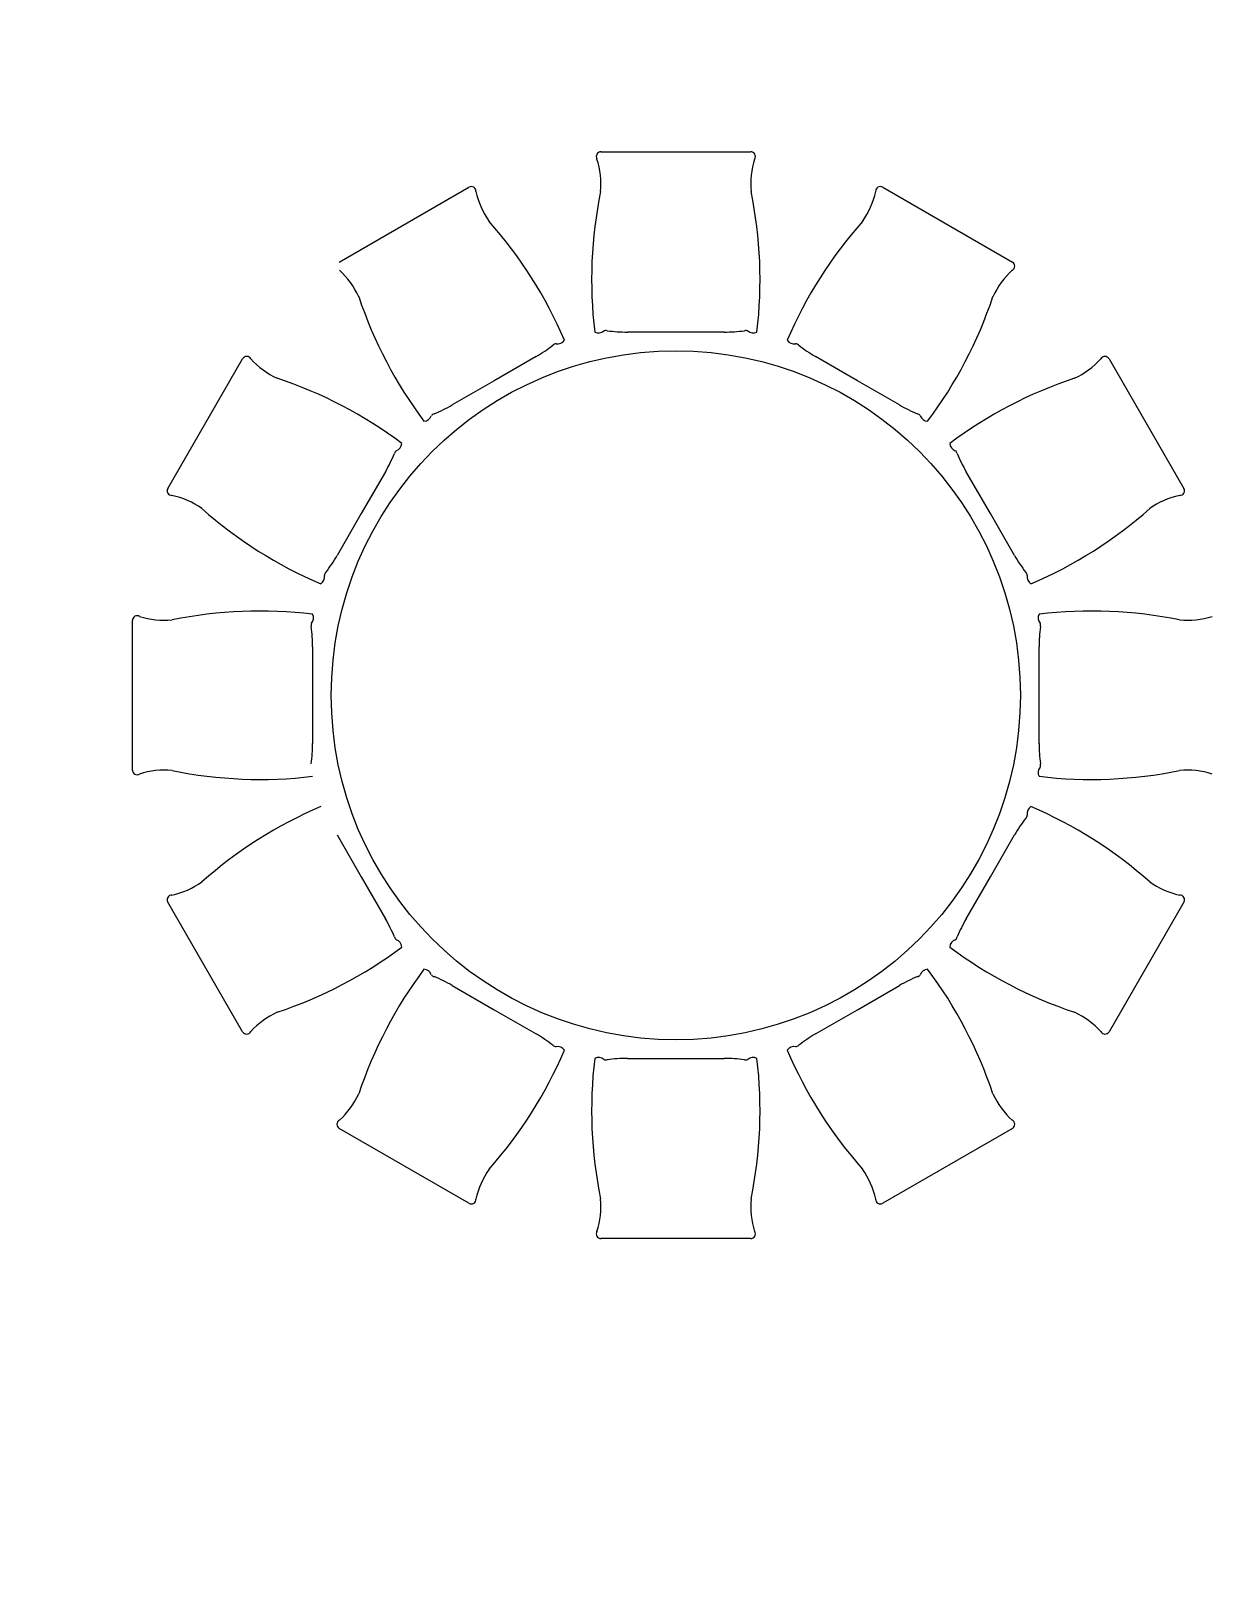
# Model space of a CAD drawing. Header units: millimetres. Extents: x 1443065 to 1517367, y 3763150 to 3779068.
# Drawn here: x 1446686.1 to 1447000.2, y 3767251.3 to 3767662 of the extents above; entities that cross this region are included whole.
import ezdxf

# ---------------------------------------------------------------- set-up
doc = ezdxf.new("R2010")
doc.units = ezdxf.units.MM
doc.layers.add('m-TAR_duvar', color=8, linetype='Continuous')
doc.layers.add('m-TFR_vitrifiye', color=1, linetype='Continuous')

msp = doc.modelspace()

# ---------------------------------------------------------------- hatches: boundary and pattern name
at = {"layer": 'm-TAR_duvar'}
h = msp.add_hatch(dxfattribs=at)
h.set_pattern_fill('ANSI33', color=256, scale=2)
h.set_pattern_definition([(45, (27620.463, -87954.953), (-8.98025612, 8.98025612), []), (45, (27629.443, -87954.953), (-8.98025612, 8.98025612), [6.35, -3.175])])
h.paths.add_polyline_path([(1454794.44, 3768891.25), (1454777.28, 3769060.22), (1454740.17, 3769224.96), (1454678.91, 3769382.58), (1454596.91, 3769530.2), (1454495.37, 3769665.05), (1454375.86, 3769783.46), (1454239.69, 3769884.92), (1454091.6, 3769966), (1453859.58, 3770075.21), (1453406.13, 3770314.52), (1453184.71, 3770444.62), (1451716.99, 3771328.64), (1451249.47, 3771588.02), (1451035.26, 3771685.46), (1450763.61, 3771809.03), (1450409.17, 3771939.61), (1448897.84, 3772143.01), (1447435.26, 3772002.72), (1445092.32, 3771120.18), (1445146.3, 3764847.08), (1454849.85, 3764847.08)])
h.paths.add_polyline_path([(1445185.96, 3764887.08), (1445132.56, 3771092.6), (1447444.38, 3771963.41), (1448897.07, 3772102.76), (1450399.48, 3771900.56), (1450748.39, 3771772.01), (1451018.7, 3771649.05), (1451231.46, 3771552.27), (1451696.97, 3771294), (1453164.25, 3770410.24), (1453386.65, 3770279.57), (1453841.71, 3770039.41), (1454073.47, 3769930.33), (1454218.03, 3769851.17), (1454349.7, 3769753.07), (1454465.16, 3769638.67), (1454563.29, 3769508.35), (1454642.62, 3769365.55), (1454701.81, 3769213.26), (1454737.73, 3769053.78), (1454754.47, 3768888.95), (1454809.3, 3764887.08)], flags=16)
h.paths.add_polyline_path([(1452002.28, 3765847.08), (1451882.28, 3765847.08), (1451882.28, 3765967.08), (1452002.28, 3765967.08)], flags=0)
h.paths.add_polyline_path([(1452782.41, 3765847.08), (1452782.41, 3765967.08), (1452902.41, 3765967.08), (1452902.41, 3765847.08)], flags=0)
h.paths.add_polyline_path([(1451282.28, 3765847.08), (1451162.28, 3765847.08), (1451162.28, 3765967.08), (1451282.28, 3765967.08)], flags=0)
h.paths.add_polyline_path([(1452002.41, 3766436.58), (1451902.41, 3766436.58), (1451902.41, 3766536.58), (1451902.48, 3766670.96), (1451282.41, 3766670.96), (1451282.41, 3766536.58), (1451282.41, 3766436.58), (1451182.41, 3766436.58), (1451182.41, 3766536.58), (1451227.41, 3766536.58), (1451227.41, 3766715.96), (1451912.48, 3766715.96), (1451912.48, 3766725.96), (1451957.48, 3766725.96), (1451957.48, 3766715.96), (1451957.48, 3766536.58), (1452002.41, 3766536.58)], flags=0)
h.paths.add_polyline_path([(1453715.4, 3765317.08), (1453715.4, 3765377.08), (1453775.4, 3765377.08), (1453775.4, 3765317.08)], flags=0)
h.paths.add_polyline_path([(1452782.41, 3766436.58), (1452782.41, 3766556.58), (1452902.41, 3766556.58), (1452902.41, 3766436.58)], flags=0)
h.paths.add_polyline_path([(1453675.3, 3765847.08), (1453675.3, 3765947.08), (1453775.3, 3765947.08), (1453775.3, 3765847.08)], flags=0)
h.paths.add_polyline_path([(1451957.48, 3766815.96), (1451912.48, 3766815.96), (1451912.48, 3767203.19), (1451227.41, 3767203.19), (1451227.41, 3767446.58), (1451287.41, 3767446.58), (1451287.41, 3767406.58), (1451267.41, 3767406.58), (1451267.41, 3767243.33), (1451917.48, 3767243.33), (1451917.48, 3767406.58), (1451897.48, 3767406.58), (1451897.48, 3767446.58), (1451957.48, 3767446.58), (1451957.48, 3767203.19)], flags=0)
h.paths.add_polyline_path([(1450402.41, 3765847.08), (1450282.41, 3765847.08), (1450282.41, 3765967.08), (1450402.41, 3765967.08)], flags=0)
h.paths.add_polyline_path([(1450272.24, 3765847.08), (1450172.24, 3765847.08), (1450172.24, 3765947.08), (1450272.24, 3765947.08)], flags=0)
h.paths.add_polyline_path([(1454209.8, 3765317.08), (1454209.8, 3765377.08), (1454269.8, 3765377.08), (1454269.8, 3765317.08)], flags=0)
h.paths.add_polyline_path([(1453675.3, 3766436.58), (1453675.3, 3766536.58), (1453775.3, 3766536.58), (1453775.3, 3766436.58)], flags=0)
h.paths.add_polyline_path([(1454209.8, 3765847.08), (1454209.8, 3765907.08), (1454269.8, 3765907.08), (1454269.8, 3765847.08)], flags=0)
h.paths.add_polyline_path([(1450402.41, 3766436.58), (1450282.41, 3766436.58), (1450282.41, 3766556.58), (1450402.41, 3766556.58)], flags=0)
h.paths.add_polyline_path([(1452782.41, 3767196.58), (1452782.41, 3767316.58), (1452902.41, 3767316.58), (1452902.41, 3767196.58)], flags=0)
h.paths.add_polyline_path([(1450272.41, 3766436.58), (1450172.41, 3766436.58), (1450172.41, 3766536.58), (1450272.41, 3766536.58)], flags=0)
h.paths.add_polyline_path([(1449584.07, 3765847.08), (1449484.07, 3765847.08), (1449484.07, 3765947.08), (1449584.07, 3765947.08)], flags=0)
h.paths.add_polyline_path([(1453675.3, 3767196.58), (1453675.3, 3767296.58), (1453775.3, 3767296.58), (1453775.3, 3767196.58)], flags=0)
h.paths.add_polyline_path([(1450402.41, 3767196.58), (1450282.41, 3767196.58), (1450282.41, 3767316.58), (1450402.41, 3767316.58)], flags=0)
h.paths.add_polyline_path([(1450272.41, 3767196.58), (1450172.41, 3767196.58), (1450172.41, 3767296.58), (1450272.41, 3767296.58)], flags=0)
h.paths.add_polyline_path([(1451957.48, 3767847.59), (1451897.48, 3767847.59), (1451897.48, 3767887.59), (1451917.48, 3767887.59), (1451917.48, 3768050.83), (1451267.41, 3768050.83), (1451267.41, 3767887.59), (1451287.41, 3767887.59), (1451287.41, 3767847.59), (1451227.41, 3767847.59), (1451227.41, 3768090.97), (1451912.48, 3768090.97), (1451912.48, 3768477.19), (1451957.48, 3768477.19), (1451957.48, 3768090.97)], flags=0)
h.paths.add_polyline_path([(1449584.07, 3766436.58), (1449484.07, 3766436.58), (1449484.07, 3766536.58), (1449584.07, 3766536.58)], flags=0)
h.paths.add_polyline_path([(1452782.41, 3767976.58), (1452782.41, 3768096.58), (1452902.41, 3768096.58), (1452902.41, 3767976.58)], flags=0)
h.paths.add_polyline_path([(1453675.3, 3767996.58), (1453675.3, 3768096.58), (1453775.3, 3768096.58), (1453775.3, 3767996.58)], flags=0)
h.paths.add_polyline_path([(1448737.73, 3765847.08), (1448577.73, 3765847.08), (1448577.73, 3765947.08), (1448692.73, 3765947.08), (1448692.73, 3766436.58), (1448577.73, 3766436.58), (1448577.73, 3766536.58), (1448737.73, 3766536.58), (1448737.73, 3766436.58), (1448737.73, 3765947.08)], flags=0)
h.paths.add_polyline_path([(1450402.41, 3767976.58), (1450282.41, 3767976.58), (1450282.41, 3768096.58), (1450402.41, 3768096.58)], flags=0)
h.paths.add_polyline_path([(1450272.41, 3767996.58), (1450172.41, 3767996.58), (1450172.41, 3768096.58), (1450272.41, 3768096.58)], flags=0)
h.paths.add_polyline_path([(1451957.48, 3768567.19), (1451912.48, 3768567.19), (1451912.48, 3768577.19), (1451227.41, 3768577.19), (1451227.41, 3768756.58), (1451172.41, 3768756.58), (1451172.41, 3768856.58), (1451282.41, 3768856.58), (1451282.41, 3768756.58), (1451282.41, 3768622.19), (1451902.48, 3768622.19), (1451902.48, 3768756.58), (1451902.41, 3768756.58), (1451902.41, 3768856.58), (1452002.41, 3768856.58), (1452002.41, 3768756.58), (1451957.48, 3768756.58), (1451957.48, 3768577.19)], flags=0)
h.paths.add_polyline_path([(1452002.41, 3768756.58), (1451902.41, 3768756.58), (1451902.41, 3768856.58), (1452002.41, 3768856.58)], flags=0)
h.paths.add_polyline_path([(1452782.41, 3768736.58), (1452782.41, 3768856.58), (1452902.41, 3768856.58), (1452902.41, 3768736.58)], flags=0)
h.paths.add_polyline_path([(1448737.74, 3767196.58), (1448577.74, 3767196.58), (1448577.74, 3767296.58), (1448737.74, 3767296.58)], flags=0)
h.paths.add_polyline_path([(1453675.3, 3768756.58), (1453675.3, 3768856.58), (1453775.3, 3768856.58), (1453775.3, 3768756.58)], flags=0)
h.paths.add_polyline_path([(1450402.41, 3768736.58), (1450282.41, 3768736.58), (1450282.41, 3768856.58), (1450402.41, 3768856.58)], flags=0)
h.paths.add_polyline_path([(1447937.73, 3765847.08), (1447837.73, 3765847.08), (1447837.73, 3765947.08), (1447937.73, 3765947.08)], flags=0)
h.paths.add_polyline_path([(1450272.41, 3768756.58), (1450172.41, 3768756.58), (1450172.41, 3768856.58), (1450272.41, 3768856.58)], flags=0)
h.paths.add_polyline_path([(1453744.51, 3768902.52), (1453693.08, 3768933.43), (1453723.98, 3768984.86), (1453775.41, 3768953.95)], flags=0)
h.paths.add_polyline_path([(1452002.41, 3769327.08), (1451882.41, 3769327.08), (1451882.41, 3769447.08), (1452002.41, 3769447.08)], flags=0)
h.paths.add_polyline_path([(1447937.73, 3766436.58), (1447837.73, 3766436.58), (1447837.73, 3766536.58), (1447937.73, 3766536.58)], flags=0)
h.paths.add_polyline_path([(1451282.41, 3769327.08), (1451162.41, 3769327.08), (1451162.41, 3769447.08), (1451282.41, 3769447.08)], flags=0)
h.paths.add_polyline_path([(1448737.73, 3767996.58), (1448577.73, 3767996.58), (1448577.73, 3768096.58), (1448737.73, 3768096.58)], flags=0)
h.paths.add_polyline_path([(1449584.07, 3768756.58), (1449484.07, 3768756.58), (1449484.07, 3768856.58), (1449584.07, 3768856.58)], flags=0)
h.paths.add_polyline_path([(1450402.41, 3769327.08), (1450282.41, 3769327.08), (1450282.41, 3769447.08), (1450402.41, 3769447.08)], flags=0)
h.paths.add_polyline_path([(1447937.73, 3767196.58), (1447837.73, 3767196.58), (1447837.73, 3767296.58), (1447937.73, 3767296.58)], flags=0)
h.paths.add_polyline_path([(1450272.41, 3769347.08), (1450172.41, 3769347.08), (1450172.41, 3769447.08), (1450272.41, 3769447.08)], flags=0)
h.paths.add_polyline_path([(1448737.73, 3768676.58), (1448637.73, 3768676.58), (1448637.73, 3768856.58), (1448737.73, 3768856.58)], flags=0)
h.paths.add_polyline_path([(1449584.07, 3769347.08), (1449484.07, 3769347.08), (1449484.07, 3769447.08), (1449584.07, 3769447.08)], flags=0)
h.paths.add_polyline_path([(1447037.73, 3765847.08), (1446937.73, 3765847.08), (1446937.73, 3765947.08), (1447037.73, 3765947.08)], flags=0)
h.paths.add_polyline_path([(1447937.73, 3767996.58), (1447837.73, 3767996.58), (1447837.73, 3768096.58), (1447937.73, 3768096.58)], flags=0)
h.paths.add_polyline_path([(1447037.73, 3766436.58), (1446937.73, 3766436.58), (1446937.73, 3766536.58), (1447037.73, 3766536.58)], flags=0)
h.paths.add_polyline_path([(1451282.41, 3770304.32), (1451182.41, 3770304.32), (1451182.41, 3770444.32), (1451212.41, 3770486.32), (1451322.41, 3770421.32)], flags=0)
h.paths.add_polyline_path([(1447037.73, 3767196.58), (1446937.73, 3767196.58), (1446937.73, 3767296.58), (1447037.73, 3767296.58)], flags=0)
h.paths.add_polyline_path([(1448737.73, 3769347.08), (1448637.73, 3769347.08), (1448637.73, 3769447.08), (1448737.73, 3769447.08)], flags=0)
h.paths.add_polyline_path([(1447937.73, 3768756.58), (1447837.73, 3768756.58), (1447837.73, 3768856.58), (1447937.73, 3768856.58)], flags=0)
h.paths.add_polyline_path([(1450382.41, 3770315.63), (1450282.41, 3770315.63), (1450282.41, 3770415.63), (1450382.41, 3770415.63)], flags=0)
h.paths.add_polyline_path([(1450272.41, 3770315.63), (1450172.41, 3770315.63), (1450172.41, 3770415.63), (1450272.41, 3770415.63)], flags=0)
h.paths.add_polyline_path([(1446297.73, 3765847.08), (1446137.73, 3765847.08), (1446137.73, 3765947.08), (1446137.73, 3766436.58), (1446137.73, 3766536.58), (1446137.74, 3767196.58), (1446137.74, 3767296.58), (1446137.73, 3767996.58), (1446137.73, 3768096.58), (1446297.73, 3768096.58), (1446297.73, 3767996.58), (1446167.73, 3767996.58), (1446167.74, 3767296.58), (1446297.74, 3767296.58), (1446297.74, 3767196.58), (1446167.74, 3767196.58), (1446167.74, 3766536.58), (1446297.73, 3766536.58), (1446297.73, 3766436.58), (1446182.73, 3766436.58), (1446182.73, 3765947.08), (1446297.73, 3765947.08)], flags=0)
h.paths.add_polyline_path([(1447037.73, 3767996.58), (1446937.73, 3767996.58), (1446937.73, 3768096.58), (1447037.73, 3768096.58)], flags=0)
h.paths.add_polyline_path([(1449584.07, 3770315.63), (1449484.07, 3770315.63), (1449484.07, 3770415.63), (1449584.07, 3770415.63)], flags=0)
h.paths.add_polyline_path([(1447937.73, 3769347.08), (1447837.73, 3769347.08), (1447837.73, 3769447.08), (1447937.73, 3769447.08)], flags=0)
h.paths.add_polyline_path([(1450382.41, 3770936.73), (1450282.41, 3770936.73), (1450282.41, 3771036.73), (1450382.41, 3771036.73)], flags=0)
h.paths.add_polyline_path([(1450272.41, 3770936.73), (1450172.41, 3770936.73), (1450172.41, 3771036.73), (1450272.41, 3771036.73)], flags=0)
h.paths.add_polyline_path([(1447037.73, 3768756.58), (1446937.73, 3768756.58), (1446937.73, 3768811.58), (1446237.73, 3768811.58), (1446237.73, 3768676.58), (1446137.73, 3768676.58), (1446137.73, 3768856.58), (1446237.73, 3768856.58), (1446937.73, 3768856.58), (1447037.73, 3768856.58)], flags=0)
h.paths.add_polyline_path([(1448737.73, 3770315.63), (1448637.73, 3770315.63), (1448637.73, 3770415.63), (1448737.73, 3770415.63)], flags=0)
h.paths.add_polyline_path([(1449584.07, 3770936.73), (1449484.07, 3770936.73), (1449484.07, 3771036.73), (1449584.07, 3771036.73)], flags=0)
h.paths.add_polyline_path([(1447037.73, 3769347.08), (1446937.73, 3769347.08), (1446937.73, 3769447.08), (1447037.73, 3769447.08)], flags=0)
h.paths.add_polyline_path([(1447937.73, 3770315.63), (1447837.73, 3770315.63), (1447837.73, 3770415.63), (1447937.73, 3770415.63)], flags=0)
h.paths.add_polyline_path([(1448737.73, 3770936.73), (1448637.73, 3770936.73), (1448637.73, 3771036.73), (1448737.73, 3771036.73)], flags=0)
h.paths.add_polyline_path([(1447937.73, 3770936.73), (1447837.73, 3770936.73), (1447837.73, 3770994.84), (1447050.81, 3770749.36), (1446602.71, 3770578.53), (1446587.72, 3770615.63), (1447037.72, 3770787.18), (1447837.73, 3771036.74), (1447837.73, 3771036.73), (1447937.73, 3771036.73)], flags=0)
h.paths.add_polyline_path([(1446237.73, 3769347.08), (1446137.73, 3769347.08), (1446137.73, 3769447.08), (1446237.73, 3769447.08)], flags=0)
h.paths.add_polyline_path([(1447037.73, 3770315.63), (1446937.73, 3770315.63), (1446937.73, 3770415.63), (1447037.73, 3770415.63)], flags=0)
h.paths.add_polyline_path([(1448660.01, 3771597.82), (1447860.1, 3771521.18), (1447552.68, 3771491.72), (1447491.35, 3771468.18), (1447044.88, 3771300), (1446969.92, 3771271.77), (1446669.55, 3771158.63), (1446594.78, 3771130.46), (1446580.68, 3771167.89), (1446655.55, 3771196.09), (1446955.91, 3771309.24), (1447030.68, 3771337.4), (1447477.02, 3771505.52), (1447543.43, 3771531.02), (1447856.29, 3771561), (1448656.29, 3771637.64), (1448735.81, 3771645.27), (1448739.63, 3771605.46)], flags=0)
h.paths.add_polyline_path([(1446237.73, 3770315.63), (1446137.73, 3770315.63), (1446137.73, 3770415.63), (1446237.73, 3770415.63)], flags=0)
h.paths.add_polyline_path([(1445658.49, 3770330.63), (1445618.49, 3770330.63), (1445618.49, 3770415.63), (1445658.49, 3770415.63)], flags=0)
h.paths.add_polyline_path([(1446219.64, 3770989.15), (1446144.77, 3770960.95), (1446130.67, 3770998.39), (1446205.54, 3771026.59)], flags=0)
h.paths.add_polyline_path([(1445657.98, 3770633.33), (1445617.98, 3770633.33), (1445617.98, 3770676.33), (1445622.15, 3770718.96), (1445637.3, 3770759.27), (1445660.29, 3770795.68), (1445690.16, 3770826.69), (1445725.69, 3770851.02), (1445765.4, 3770867.66), (1445807.98, 3770875.83), (1445820.98, 3770837.33), (1445785.48, 3770830.15), (1445752.15, 3770815.88), (1445722.26, 3770795.37), (1445696.95, 3770769.42), (1445677.21, 3770739.01), (1445663.79, 3770705.34), (1445658.98, 3770670.83)], flags=0)

# ---------------------------------------------------------------- linework, layer by layer
at = {"layer": 'm-TFR_vitrifiye'}
for p, q in [((1446837.69, 3767629.79), (1446877.49, 3767629.79)), ((1446837.69, 3767629.79), (1446877.49, 3767629.79)), ((1446768.1, 3767600.48), (1446802.57, 3767620.38)), ((1446768.1, 3767600.48), (1446802.57, 3767620.38)), ((1446912.61, 3767620.38), (1446947.08, 3767600.48)), ((1446912.61, 3767620.38), (1446947.08, 3767600.48)), ((1446857.59, 3767581.87), (1446844.71, 3767581.87)), ((1446857.59, 3767581.87), (1446844.71, 3767581.87)), ((1446870.47, 3767581.87), (1446857.59, 3767581.87)), ((1446870.47, 3767581.87), (1446857.59, 3767581.87)), ((1446722.49, 3767540.3), (1446742.4, 3767574.77)), ((1446722.49, 3767540.3), (1446742.4, 3767574.77)), ((1446820.46, 3767575.37), (1446809.3, 3767568.93)), ((1446820.46, 3767575.37), (1446809.3, 3767568.93)), ((1446905.88, 3767568.93), (1446894.73, 3767575.37)), ((1446905.88, 3767568.93), (1446894.73, 3767575.37)), ((1446972.79, 3767574.77), (1446992.69, 3767540.3)), ((1446972.79, 3767574.77), (1446992.69, 3767540.3)), ((1446809.3, 3767568.93), (1446798.14, 3767562.49)), ((1446809.3, 3767568.93), (1446798.14, 3767562.49)), ((1446917.04, 3767562.49), (1446905.88, 3767568.93)), ((1446917.04, 3767562.49), (1446905.88, 3767568.93)), ((1446780.39, 3767544.73), (1446773.95, 3767533.58)), ((1446780.39, 3767544.73), (1446773.95, 3767533.58)), ((1446941.24, 3767533.58), (1446934.8, 3767544.73)), ((1446941.24, 3767533.58), (1446934.8, 3767544.73)), ((1446773.95, 3767533.58), (1446767.51, 3767522.42)), ((1446773.95, 3767533.58), (1446767.51, 3767522.42)), ((1446947.68, 3767522.42), (1446941.24, 3767533.58)), ((1446947.68, 3767522.42), (1446941.24, 3767533.58)), ((1446713.08, 3767465.38), (1446713.08, 3767505.19)), ((1446713.08, 3767465.38), (1446713.08, 3767505.19)), ((1446761.01, 3767498.17), (1446761.01, 3767485.28)), ((1446761.01, 3767498.17), (1446761.01, 3767485.28)), ((1446954.18, 3767485.28), (1446954.18, 3767498.17)), ((1446954.18, 3767485.28), (1446954.18, 3767498.17)), ((1446761.01, 3767485.28), (1446761.01, 3767472.4)), ((1446761.01, 3767485.28), (1446761.01, 3767472.4)), ((1446954.18, 3767472.4), (1446954.18, 3767485.28)), ((1446954.18, 3767472.4), (1446954.18, 3767485.28)), ((1446767.51, 3767448.15), (1446773.95, 3767436.99)), ((1446767.51, 3767448.15), (1446773.95, 3767436.99)), ((1446941.24, 3767436.99), (1446947.68, 3767448.15)), ((1446941.24, 3767436.99), (1446947.68, 3767448.15)), ((1446773.95, 3767436.99), (1446780.39, 3767425.84)), ((1446773.95, 3767436.99), (1446780.39, 3767425.84)), ((1446934.8, 3767425.84), (1446941.24, 3767436.99)), ((1446934.8, 3767425.84), (1446941.24, 3767436.99)), ((1446742.4, 3767395.79), (1446722.49, 3767430.27)), ((1446742.4, 3767395.79), (1446722.49, 3767430.27)), ((1446992.69, 3767430.27), (1446972.79, 3767395.79)), ((1446992.69, 3767430.27), (1446972.79, 3767395.79)), ((1446798.14, 3767408.08), (1446809.3, 3767401.64)), ((1446798.14, 3767408.08), (1446809.3, 3767401.64)), ((1446905.88, 3767401.64), (1446917.04, 3767408.08)), ((1446905.88, 3767401.64), (1446917.04, 3767408.08)), ((1446809.3, 3767401.64), (1446820.46, 3767395.2)), ((1446809.3, 3767401.64), (1446820.46, 3767395.2)), ((1446894.73, 3767395.2), (1446905.88, 3767401.64)), ((1446894.73, 3767395.2), (1446905.88, 3767401.64)), ((1446844.71, 3767388.7), (1446857.59, 3767388.7)), ((1446844.71, 3767388.7), (1446857.59, 3767388.7)), ((1446857.59, 3767388.7), (1446870.47, 3767388.7)), ((1446857.59, 3767388.7), (1446870.47, 3767388.7)), ((1446802.57, 3767350.19), (1446768.1, 3767370.09)), ((1446802.57, 3767350.19), (1446768.1, 3767370.09)), ((1446947.08, 3767370.09), (1446912.61, 3767350.19)), ((1446947.08, 3767370.09), (1446912.61, 3767350.19)), ((1446877.49, 3767340.78), (1446837.69, 3767340.78)), ((1446877.49, 3767340.78), (1446837.69, 3767340.78))]:
    msp.add_line(p, q, dxfattribs=at)
msp.add_circle((1446857.59, 3767485.28), 91.63, dxfattribs=at)
msp.add_circle((1446857.59, 3767485.28), 91.63, dxfattribs=at)
for centre, radius, start, end in [((1446837.69, 3767628.55), 1.25, 89.8292, 211.4999), ((1446837.69, 3767628.55), 1.25, 89.8292, 211.4999), ((1446816.21, 3767621.27), 21.46, 354.5513, 17.9661), ((1446816.21, 3767621.27), 21.46, 354.5513, 17.9661), ((1446877.5, 3767628.55), 1.25, 328.5001, 90.1708), ((1446877.5, 3767628.55), 1.25, 328.5001, 90.1708), ((1446898.97, 3767621.27), 21.46, 162.0339, 185.4487), ((1446898.97, 3767621.27), 21.46, 162.0339, 185.4487), ((1446803.2, 3767619.3), 1.25, 358.5001, 120.1708), ((1446803.2, 3767619.3), 1.25, 358.5001, 120.1708), ((1446825.44, 3767623.75), 21.46, 192.0339, 215.4487), ((1446825.44, 3767623.75), 21.46, 192.0339, 215.4487), ((1446952.16, 3767595.79), 116.96, 168.4357, 186.8363), ((1446952.16, 3767595.79), 116.96, 168.4357, 186.8363), ((1446763.03, 3767595.79), 116.96, 353.1637, 11.5643), ((1446763.03, 3767595.79), 116.96, 353.1637, 11.5643), ((1446889.75, 3767623.75), 21.46, 324.5513, 347.9661), ((1446889.75, 3767623.75), 21.46, 324.5513, 347.9661), ((1446911.98, 3767619.3), 1.25, 59.8292, 181.4999), ((1446911.98, 3767619.3), 1.25, 59.8292, 181.4999), ((1446720.45, 3767533.7), 116.96, 23.1637, 41.5643), ((1446720.45, 3767533.7), 116.96, 23.1637, 41.5643), ((1446994.74, 3767533.7), 116.96, 138.4357, 156.8363), ((1446994.74, 3767533.7), 116.96, 138.4357, 156.8363), ((1446946.46, 3767599.4), 1.25, 298.5001, 60.1708), ((1446946.46, 3767599.4), 1.25, 298.5001, 60.1708), ((1446753.76, 3767582.36), 21.46, 24.5513, 47.9661), ((1446753.76, 3767582.36), 21.46, 24.5513, 47.9661), ((1446961.43, 3767582.36), 21.46, 132.0339, 155.4487), ((1446961.43, 3767582.36), 21.46, 132.0339, 155.4487), ((1446884.23, 3767628.27), 116.96, 198.4357, 216.8363), ((1446884.23, 3767628.27), 116.96, 198.4357, 216.8363), ((1446830.95, 3767628.27), 116.96, 323.1637, 341.5643), ((1446830.95, 3767628.27), 116.96, 323.1637, 341.5643), ((1446837.02, 3767583.83), 2.2, 243.1961, 310.4764), ((1446837.02, 3767583.83), 2.2, 243.1961, 310.4764), ((1446838.98, 3767581.09), 1.19, 71.7536, 116.5375), ((1446838.98, 3767581.09), 1.19, 71.7536, 116.5375), ((1446845.18, 3767629.5), 47.64, 262.9704, 269.4301), ((1446845.18, 3767629.5), 47.64, 262.9704, 269.4301), ((1446870, 3767629.5), 47.64, 270.5699, 277.0296), ((1446870, 3767629.5), 47.64, 270.5699, 277.0296), ((1446876.2, 3767581.09), 1.19, 63.4625, 108.2464), ((1446876.2, 3767581.09), 1.19, 63.4625, 108.2464), ((1446878.16, 3767583.83), 2.2, 229.5236, 296.8039), ((1446878.16, 3767583.83), 2.2, 229.5236, 296.8039), ((1446796.23, 3767616.38), 47.64, 300.5699, 307.0296), ((1446796.23, 3767616.38), 47.64, 300.5699, 307.0296), ((1446825.81, 3767577.56), 1.19, 93.4625, 138.2464), ((1446825.81, 3767577.56), 1.19, 93.4625, 138.2464), ((1446826.13, 3767580.91), 2.2, 259.5236, 326.8039), ((1446826.13, 3767580.91), 2.2, 259.5236, 326.8039), ((1446889.05, 3767580.91), 2.2, 213.1961, 280.4764), ((1446889.05, 3767580.91), 2.2, 213.1961, 280.4764), ((1446889.38, 3767577.56), 1.19, 41.7536, 86.5375), ((1446889.38, 3767577.56), 1.19, 41.7536, 86.5375), ((1446918.96, 3767616.38), 47.64, 232.9704, 239.4301), ((1446918.96, 3767616.38), 47.64, 232.9704, 239.4301), ((1446743.48, 3767574.15), 1.25, 28.5001, 150.1708), ((1446743.48, 3767574.15), 1.25, 28.5001, 150.1708), ((1446760.51, 3767589.12), 21.46, 222.0339, 245.4487), ((1446760.51, 3767589.12), 21.46, 222.0339, 245.4487), ((1446954.67, 3767589.12), 21.46, 294.5513, 317.9661), ((1446954.67, 3767589.12), 21.46, 294.5513, 317.9661), ((1446971.71, 3767574.15), 1.25, 29.8292, 151.4999), ((1446971.71, 3767574.15), 1.25, 29.8292, 151.4999), ((1446714.61, 3767458.64), 116.96, 53.1637, 71.5643), ((1446714.61, 3767458.64), 116.96, 53.1637, 71.5643), ((1447000.57, 3767458.64), 116.96, 108.4357, 126.8363), ((1447000.57, 3767458.64), 116.96, 108.4357, 126.8363), ((1446774.74, 3767603.98), 47.64, 292.9704, 299.4301), ((1446774.74, 3767603.98), 47.64, 292.9704, 299.4301), ((1446940.45, 3767603.98), 47.64, 240.5699, 247.0296), ((1446940.45, 3767603.98), 47.64, 240.5699, 247.0296), ((1446790.5, 3767560.34), 2.2, 273.1961, 340.4764), ((1446790.5, 3767560.34), 2.2, 273.1961, 340.4764), ((1446793.57, 3767558.95), 1.19, 101.7536, 146.5375), ((1446793.57, 3767558.95), 1.19, 101.7536, 146.5375), ((1446921.61, 3767558.95), 1.19, 33.4625, 78.2464), ((1446921.61, 3767558.95), 1.19, 33.4625, 78.2464), ((1446924.68, 3767560.34), 2.2, 199.5236, 266.8039), ((1446924.68, 3767560.34), 2.2, 199.5236, 266.8039), ((1446738.9, 3767568.14), 47.64, 330.5699, 337.0296), ((1446738.9, 3767568.14), 47.64, 330.5699, 337.0296), ((1446783.93, 3767549.31), 1.19, 123.4625, 168.2464), ((1446783.93, 3767549.31), 1.19, 123.4625, 168.2464), ((1446782.53, 3767552.37), 2.2, 289.5236, 356.8039), ((1446782.53, 3767552.37), 2.2, 289.5236, 356.8039), ((1446932.65, 3767552.37), 2.2, 183.1961, 250.4764), ((1446932.65, 3767552.37), 2.2, 183.1961, 250.4764), ((1446931.26, 3767549.31), 1.19, 11.7536, 56.5375), ((1446931.26, 3767549.31), 1.19, 11.7536, 56.5375), ((1446976.28, 3767568.14), 47.64, 202.9704, 209.4301), ((1446976.28, 3767568.14), 47.64, 202.9704, 209.4301), ((1446723.57, 3767539.68), 1.25, 149.8292, 271.4999), ((1446723.57, 3767539.68), 1.25, 149.8292, 271.4999), ((1446719.13, 3767517.44), 21.46, 54.5513, 77.9661), ((1446719.13, 3767517.44), 21.46, 54.5513, 77.9661), ((1446996.05, 3767517.44), 21.46, 102.0339, 125.4487), ((1446996.05, 3767517.44), 21.46, 102.0339, 125.4487), ((1446991.61, 3767539.68), 1.25, 268.5001, 30.1708), ((1446991.61, 3767539.68), 1.25, 268.5001, 30.1708), ((1446809.17, 3767622.43), 116.96, 228.4357, 246.8363), ((1446809.17, 3767622.43), 116.96, 228.4357, 246.8363), ((1446906.01, 3767622.43), 116.96, 293.1637, 311.5643), ((1446906.01, 3767622.43), 116.96, 293.1637, 311.5643), ((1446726.49, 3767546.65), 47.64, 322.9704, 329.4301), ((1446726.49, 3767546.65), 47.64, 322.9704, 329.4301), ((1446988.69, 3767546.65), 47.64, 210.5699, 217.0296), ((1446988.69, 3767546.65), 47.64, 210.5699, 217.0296), ((1446761.96, 3767516.74), 2.2, 303.1961, 10.4764), ((1446761.96, 3767516.74), 2.2, 303.1961, 10.4764), ((1446765.32, 3767517.07), 1.19, 131.7536, 176.5375), ((1446765.32, 3767517.07), 1.19, 131.7536, 176.5375), ((1446949.87, 3767517.07), 1.19, 3.4625, 48.2464), ((1446949.87, 3767517.07), 1.19, 3.4625, 48.2464), ((1446953.22, 3767516.74), 2.2, 169.5236, 236.8039), ((1446953.22, 3767516.74), 2.2, 169.5236, 236.8039), ((1446714.33, 3767505.19), 1.25, 58.5001, 180.1708), ((1446714.33, 3767505.19), 1.25, 58.5001, 180.1708), ((1446721.6, 3767526.67), 21.46, 252.0339, 275.4487), ((1446721.6, 3767526.67), 21.46, 252.0339, 275.4487), ((1446747.09, 3767390.72), 116.96, 83.1637, 101.5643), ((1446747.09, 3767390.72), 116.96, 83.1637, 101.5643), ((1446761.79, 3767503.9), 1.19, 153.4625, 198.2464), ((1446761.79, 3767503.9), 1.19, 153.4625, 198.2464), ((1446759.05, 3767505.86), 2.2, 319.5236, 26.8039), ((1446759.05, 3767505.86), 2.2, 319.5236, 26.8039), ((1446956.14, 3767505.86), 2.2, 153.1961, 220.4764), ((1446956.14, 3767505.86), 2.2, 153.1961, 220.4764), ((1446968.1, 3767390.72), 116.96, 78.4357, 96.8363), ((1446968.1, 3767390.72), 116.96, 78.4357, 96.8363), ((1446953.4, 3767503.9), 1.19, 341.7536, 26.5375), ((1446953.4, 3767503.9), 1.19, 341.7536, 26.5375), ((1446993.58, 3767526.67), 21.46, 264.5513, 287.9661), ((1446993.58, 3767526.67), 21.46, 264.5513, 287.9661), ((1446713.38, 3767497.69), 47.64, 0.5699, 7.0296), ((1446713.38, 3767497.69), 47.64, 0.5699, 7.0296), ((1447001.81, 3767497.69), 47.64, 172.9704, 179.4301), ((1447001.81, 3767497.69), 47.64, 172.9704, 179.4301), ((1446713.38, 3767472.88), 47.64, 352.9704, 359.4301), ((1446713.38, 3767472.88), 47.64, 352.9704, 359.4301), ((1447001.81, 3767472.88), 47.64, 180.5699, 187.0296), ((1447001.81, 3767472.88), 47.64, 180.5699, 187.0296), ((1446953.4, 3767466.67), 1.19, 333.4625, 18.2464), ((1446953.4, 3767466.67), 1.19, 333.4625, 18.2464), ((1446714.33, 3767465.38), 1.25, 179.8292, 301.4999), ((1446714.33, 3767465.38), 1.25, 179.8292, 301.4999), ((1446721.6, 3767443.9), 21.46, 84.5513, 107.9661), ((1446721.6, 3767443.9), 21.46, 84.5513, 107.9661), ((1446747.09, 3767579.85), 116.96, 258.4357, 276.8363), ((1446747.09, 3767579.85), 116.96, 258.4357, 276.8363), ((1446956.14, 3767464.71), 2.2, 139.5236, 206.8039), ((1446956.14, 3767464.71), 2.2, 139.5236, 206.8039), ((1446968.1, 3767579.85), 116.96, 263.1637, 281.5643), ((1446968.1, 3767579.85), 116.96, 263.1637, 281.5643), ((1446993.58, 3767443.9), 21.46, 72.0339, 95.4487), ((1446993.58, 3767443.9), 21.46, 72.0339, 95.4487), ((1446809.17, 3767348.14), 116.96, 113.1637, 131.5643), ((1446809.17, 3767348.14), 116.96, 113.1637, 131.5643), ((1446953.22, 3767453.83), 2.2, 123.1961, 190.4764), ((1446953.22, 3767453.83), 2.2, 123.1961, 190.4764), ((1446906.01, 3767348.14), 116.96, 48.4357, 66.8363), ((1446906.01, 3767348.14), 116.96, 48.4357, 66.8363), ((1446988.69, 3767423.92), 47.64, 142.9704, 149.4301), ((1446988.69, 3767423.92), 47.64, 142.9704, 149.4301), ((1446949.87, 3767453.5), 1.19, 311.7536, 356.5375), ((1446949.87, 3767453.5), 1.19, 311.7536, 356.5375), ((1446719.13, 3767453.13), 21.46, 282.0339, 305.4487), ((1446719.13, 3767453.13), 21.46, 282.0339, 305.4487), ((1446996.05, 3767453.13), 21.46, 234.5513, 257.9661), ((1446996.05, 3767453.13), 21.46, 234.5513, 257.9661), ((1446723.57, 3767430.89), 1.25, 88.5001, 210.1708), ((1446723.57, 3767430.89), 1.25, 88.5001, 210.1708), ((1446991.61, 3767430.89), 1.25, 329.8292, 91.4999), ((1446991.61, 3767430.89), 1.25, 329.8292, 91.4999), ((1446738.9, 3767402.43), 47.64, 22.9704, 29.4301), ((1446738.9, 3767402.43), 47.64, 22.9704, 29.4301), ((1446976.28, 3767402.43), 47.64, 150.5699, 157.0296), ((1446976.28, 3767402.43), 47.64, 150.5699, 157.0296), ((1446714.61, 3767511.93), 116.96, 288.4357, 306.8363), ((1446714.61, 3767511.93), 116.96, 288.4357, 306.8363), ((1446783.93, 3767421.26), 1.19, 191.7536, 236.5375), ((1446783.93, 3767421.26), 1.19, 191.7536, 236.5375), ((1446782.53, 3767418.2), 2.2, 3.1961, 70.4764), ((1446782.53, 3767418.2), 2.2, 3.1961, 70.4764), ((1446932.65, 3767418.2), 2.2, 109.5236, 176.8039), ((1446932.65, 3767418.2), 2.2, 109.5236, 176.8039), ((1447000.57, 3767511.93), 116.96, 233.1637, 251.5643), ((1447000.57, 3767511.93), 116.96, 233.1637, 251.5643), ((1446931.26, 3767421.26), 1.19, 303.4625, 348.2464), ((1446931.26, 3767421.26), 1.19, 303.4625, 348.2464), ((1446884.23, 3767342.3), 116.96, 143.1637, 161.5643), ((1446884.23, 3767342.3), 116.96, 143.1637, 161.5643), ((1446790.5, 3767410.23), 2.2, 19.5236, 86.8039), ((1446790.5, 3767410.23), 2.2, 19.5236, 86.8039), ((1446793.57, 3767411.62), 1.19, 213.4625, 258.2464), ((1446793.57, 3767411.62), 1.19, 213.4625, 258.2464), ((1446774.74, 3767366.59), 47.64, 60.5699, 67.0296), ((1446774.74, 3767366.59), 47.64, 60.5699, 67.0296), ((1446940.45, 3767366.59), 47.64, 112.9704, 119.4301), ((1446940.45, 3767366.59), 47.64, 112.9704, 119.4301), ((1446921.61, 3767411.62), 1.19, 281.7536, 326.5375), ((1446921.61, 3767411.62), 1.19, 281.7536, 326.5375), ((1446924.68, 3767410.23), 2.2, 93.1961, 160.4764), ((1446924.68, 3767410.23), 2.2, 93.1961, 160.4764), ((1446830.95, 3767342.3), 116.96, 18.4357, 36.8363), ((1446830.95, 3767342.3), 116.96, 18.4357, 36.8363), ((1446760.51, 3767381.45), 21.46, 114.5513, 137.9661), ((1446760.51, 3767381.45), 21.46, 114.5513, 137.9661), ((1446954.67, 3767381.45), 21.46, 42.0339, 65.4487), ((1446954.67, 3767381.45), 21.46, 42.0339, 65.4487), ((1446743.48, 3767396.42), 1.25, 209.8292, 331.4999), ((1446743.48, 3767396.42), 1.25, 209.8292, 331.4999), ((1446796.23, 3767354.18), 47.64, 52.9704, 59.4301), ((1446796.23, 3767354.18), 47.64, 52.9704, 59.4301), ((1446918.96, 3767354.18), 47.64, 120.5699, 127.0296), ((1446918.96, 3767354.18), 47.64, 120.5699, 127.0296), ((1446971.71, 3767396.42), 1.25, 208.5001, 330.1708), ((1446971.71, 3767396.42), 1.25, 208.5001, 330.1708), ((1446720.45, 3767436.87), 116.96, 318.4357, 336.8363), ((1446720.45, 3767436.87), 116.96, 318.4357, 336.8363), ((1446825.81, 3767393.01), 1.19, 221.7536, 266.5375), ((1446825.81, 3767393.01), 1.19, 221.7536, 266.5375), ((1446826.13, 3767389.65), 2.2, 33.1961, 100.4764), ((1446826.13, 3767389.65), 2.2, 33.1961, 100.4764), ((1446837.02, 3767386.74), 2.2, 49.5236, 116.8039), ((1446837.02, 3767386.74), 2.2, 49.5236, 116.8039), ((1446878.16, 3767386.74), 2.2, 63.1961, 130.4764), ((1446878.16, 3767386.74), 2.2, 63.1961, 130.4764), ((1446889.05, 3767389.65), 2.2, 79.5236, 146.8039), ((1446889.05, 3767389.65), 2.2, 79.5236, 146.8039), ((1446994.74, 3767436.87), 116.96, 203.1637, 221.5643), ((1446994.74, 3767436.87), 116.96, 203.1637, 221.5643), ((1446889.38, 3767393.01), 1.19, 273.4625, 318.2464), ((1446889.38, 3767393.01), 1.19, 273.4625, 318.2464), ((1446952.16, 3767374.78), 116.96, 173.1637, 191.5643), ((1446952.16, 3767374.78), 116.96, 173.1637, 191.5643), ((1446838.98, 3767389.48), 1.19, 243.4625, 288.2464), ((1446838.98, 3767389.48), 1.19, 243.4625, 288.2464), ((1446845.18, 3767341.07), 47.64, 90.5699, 97.0296), ((1446845.18, 3767341.07), 47.64, 90.5699, 97.0296), ((1446870, 3767341.07), 47.64, 82.9704, 89.4301), ((1446870, 3767341.07), 47.64, 82.9704, 89.4301), ((1446876.2, 3767389.48), 1.19, 251.7536, 296.5375), ((1446876.2, 3767389.48), 1.19, 251.7536, 296.5375), ((1446763.03, 3767374.78), 116.96, 348.4357, 6.8363), ((1446763.03, 3767374.78), 116.96, 348.4357, 6.8363), ((1446753.76, 3767388.21), 21.46, 312.0339, 335.4487), ((1446753.76, 3767388.21), 21.46, 312.0339, 335.4487), ((1446961.43, 3767388.21), 21.46, 204.5513, 227.9661), ((1446961.43, 3767388.21), 21.46, 204.5513, 227.9661), ((1446768.72, 3767371.17), 1.25, 118.5001, 240.1708), ((1446768.72, 3767371.17), 1.25, 118.5001, 240.1708), ((1446946.46, 3767371.17), 1.25, 299.8292, 61.4999), ((1446946.46, 3767371.17), 1.25, 299.8292, 61.4999), ((1446825.44, 3767346.82), 21.46, 144.5513, 167.9661), ((1446825.44, 3767346.82), 21.46, 144.5513, 167.9661), ((1446889.75, 3767346.82), 21.46, 12.0339, 35.4487), ((1446889.75, 3767346.82), 21.46, 12.0339, 35.4487), ((1446803.2, 3767351.26), 1.25, 239.8292, 1.4999), ((1446803.2, 3767351.26), 1.25, 239.8292, 1.4999), ((1446816.21, 3767349.3), 21.46, 342.0339, 5.4487), ((1446816.21, 3767349.3), 21.46, 342.0339, 5.4487), ((1446898.97, 3767349.3), 21.46, 174.5513, 197.9661), ((1446898.97, 3767349.3), 21.46, 174.5513, 197.9661), ((1446911.98, 3767351.26), 1.25, 178.5001, 300.1708), ((1446911.98, 3767351.26), 1.25, 178.5001, 300.1708), ((1446837.69, 3767342.02), 1.25, 148.5001, 270.1708), ((1446837.69, 3767342.02), 1.25, 148.5001, 270.1708), ((1446877.5, 3767342.02), 1.25, 269.8292, 31.4999), ((1446877.5, 3767342.02), 1.25, 269.8292, 31.4999)]:
    msp.add_arc(centre, radius, start, end, dxfattribs=at)

doc.saveas('drawing.dxf')
